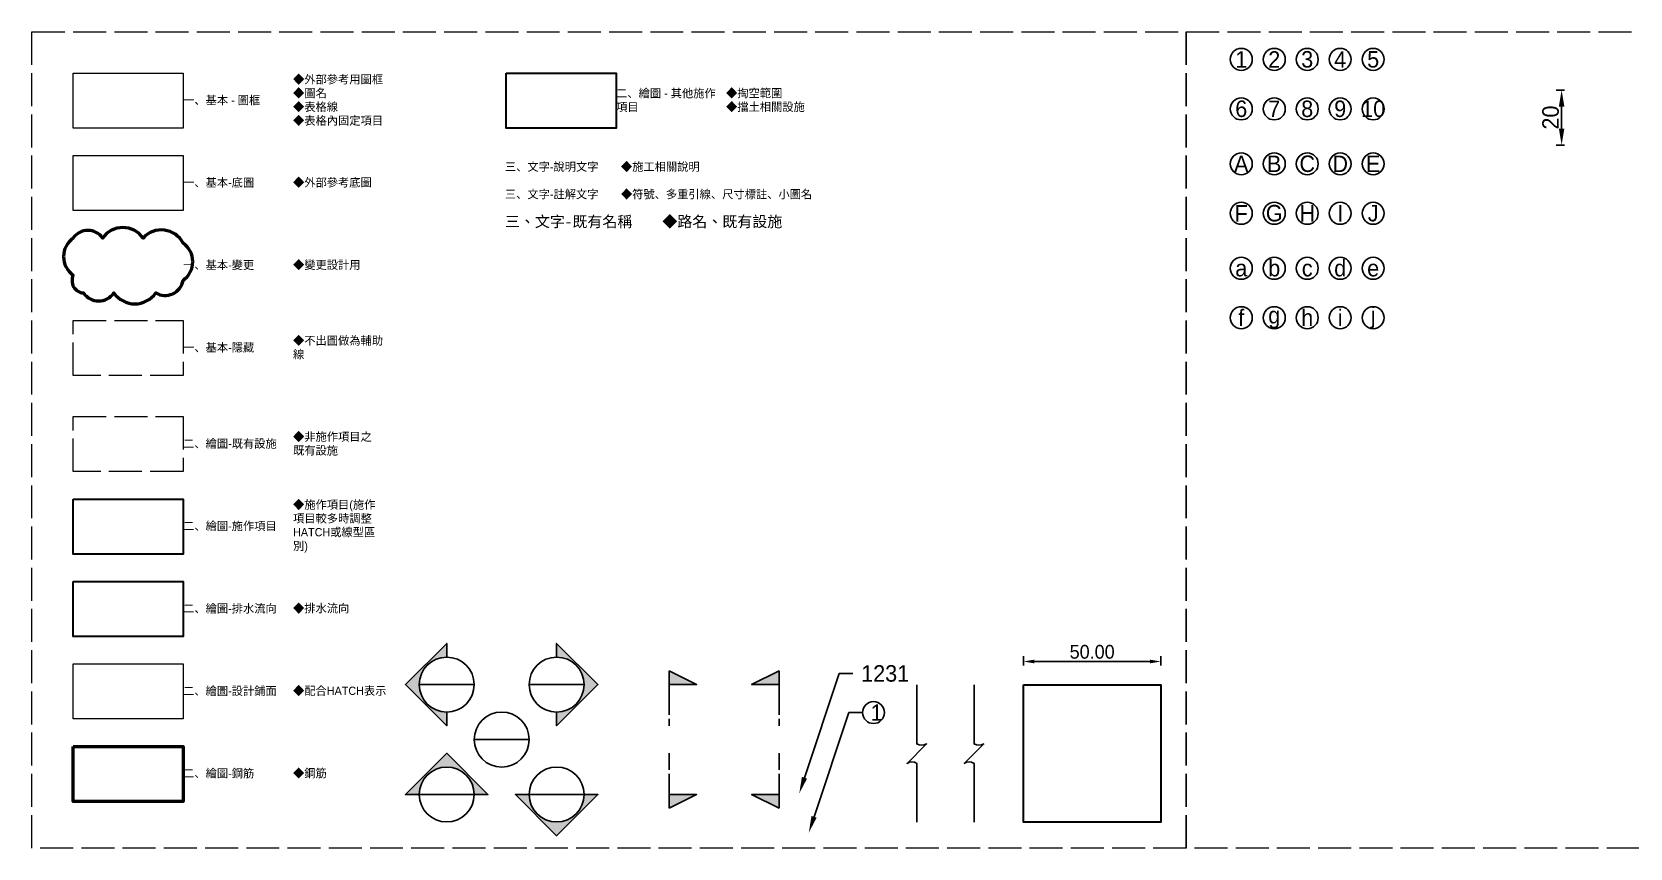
# Model space of a CAD drawing. Extents: x -4891 to 4829, y -5666 to -3242.
# Drawn here: x 1044 to 1625, y -3539 to -3242 of the extents above; entities that cross this region are included whole.
import ezdxf
from ezdxf import colors
from ezdxf.entities.mleader import LeaderData, LeaderLine
from ezdxf.math import Vec2, Vec3

# ---------------------------------------------------------------- set-up
doc = ezdxf.new("R2010")
doc.units = 0
doc.header["$MEASUREMENT"] = 0
doc.linetypes.add('ACAD_ISO02W100', pattern=[15, 12, -3])
for name, color, linetype, lineweight in [('一、1.基本-圖框', 7, 'Continuous', 20), ('一、2.基本-底圖', 8, 'Continuous', 20), ('一、3.基本-變更', 1, 'Continuous', 50), ('二、1.繪圖-既有設施', 8, 'Continuous', 20), ('二、2.繪圖-施作項目', 181, 'Continuous', 30), ('二、3.繪圖-排水流向', 170, 'Continuous', 30), ('二、4.繪圖-設計鋪面', 40, 'Continuous', 20), ('二、5.繪圖-鋼筋', 60, 'Continuous', 50), ('二、6.繪圖-其他施作項目', 35, 'Continuous', 30)]:
    doc.layers.add(name, color=color, linetype=linetype, lineweight=lineweight)
doc.layers.add('一、4.基本-隱藏', color=9, linetype='ACAD_ISO02W100', lineweight=20, plot=False)
for name, color, linetype in [('三、1.文字-說明文字', 2, 'Continuous'), ('三、3.文字-註解文字', 2, 'Continuous'), ('三、4.文字-既有名稱', 8, 'Continuous')]:
    doc.layers.add(name, color=color, linetype=linetype)
doc.styles.add('既有名稱', font='kaiu.ttf', dxfattribs={"height": 4})
doc.styles.add('註解文字', font='MS PGothic.ttf', dxfattribs={"height": 5})
doc.styles.add('註解文字(詳圖)', font='MS PGothic.ttf', dxfattribs={"height": 6})
doc.styles.add('說明文字', font='MS PGothic.ttf', dxfattribs={"height": 3})
doc.dimstyles.new('註解文字', dxfattribs={"dimtxt": 5, "dimasz": 4, "dimexe": 2, "dimexo": 2.5, "dimgap": 1, "dimtad": 2, "dimzin": 0, "dimdsep": 46, "dimtxsty": '註解文字', "dimcen": 0.1, "dimclrd": 144, "dimclre": 144, "dimclrt": 256, "dimadec": 0, "dimazin": 0, "dimtfac": 1, "dimtofl": 0, "dimtmove": 0, "dimatfit": 3, "dimfxl": 1.5, "dimfxlon": 1, "dimtolj": 1, "dimtzin": 0, "dimlwd": -1, "dimlwe": -1, "dimarcsym": 1})
doc.dimstyles.new('註解文字(詳圖)', dxfattribs={"dimtxt": 6, "dimasz": 6, "dimexe": 2, "dimexo": 5, "dimgap": 1, "dimtad": 2, "dimzin": 0, "dimdsep": 46, "dimtxsty": '註解文字(詳圖)', "dimcen": 0.1, "dimclrd": 144, "dimclre": 144, "dimclrt": 256, "dimadec": 0, "dimazin": 0, "dimtfac": 1, "dimtofl": 0, "dimtmove": 0, "dimatfit": 3, "dimfxl": 1, "dimfxlon": 1, "dimtolj": 1, "dimtzin": 0, "dimlwd": -1, "dimlwe": -1, "dimarcsym": 1})

# ---------------------------------------------------------------- blocks, each defined once
blk = doc.blocks.new('*D15')
at = {"layer": 'Defpoints', "color": 0, "transparency": 16777216}
for p in [(1454.62, -3471.41), (1404.62, -3479.93), (1454.62, -3479.93)]:
    blk.add_point(p, dxfattribs=at)
at = {"layer": '三、3.文字-註解文字', "color": 144, "transparency": 16777216}
for p, q in [((1404.62, -3472.91), (1404.62, -3469.41)), ((1454.62, -3472.91), (1454.62, -3469.41)), ((1408.62, -3471.41), (1450.62, -3471.41))]:
    blk.add_line(p, q, dxfattribs=at)
for points in [[(1408.62, -3470.74), (1408.62, -3472.08), (1404.62, -3471.41)], [(1450.62, -3470.74), (1450.62, -3472.08), (1454.62, -3471.41)]]:
    blk.add_solid(points, dxfattribs=at)
at = {"layer": '三、3.文字-註解文字', "transparency": 16777216, "insert": (1429.62, -3467.91), "char_height": 5, "attachment_point": 5, "style": '註解文字'}
blk.add_mtext('\\A1;50.00', dxfattribs=at)
blk = doc.blocks.new('*D53')
at = {"layer": 'Defpoints', "color": 0, "transparency": 16777216}
for p in [(1620.43, -3263.45), (1600.43, -3283.45), (1620.43, -3283.45)]:
    blk.add_point(p, dxfattribs=at)
at = {"layer": '三、3.文字-註解文字', "color": 144, "transparency": 16777216}
for p, q in [((1601.43, -3263.45), (1598.43, -3263.45)), ((1600.43, -3269.45), (1600.43, -3277.45)), ((1601.43, -3283.45), (1598.43, -3283.45))]:
    blk.add_line(p, q, dxfattribs=at)
for points in [[(1599.43, -3269.45), (1601.43, -3269.45), (1600.43, -3263.45)], [(1599.43, -3277.45), (1601.43, -3277.45), (1600.43, -3283.45)]]:
    blk.add_solid(points, dxfattribs=at)
at = {"layer": '三、3.文字-註解文字', "transparency": 16777216, "insert": (1596.43, -3273.45), "char_height": 6, "attachment_point": 5, "rotation": 90, "style": '註解文字(詳圖)'}
blk.add_mtext('\\A1;20', dxfattribs=at)

msp = doc.modelspace()

# ---------------------------------------------------------------- hatches: boundary and pattern name
at = {"layer": '三、3.文字-註解文字'}
h = msp.add_hatch(color=256, dxfattribs=at)
h.dxf.hatch_style = 1
h.paths.add_polyline_path([(1194.775, -3464.811), (1179.775, -3479.811), (1194.775, -3494.811), (1194.775, -3489.811, -0.4142136), (1184.775, -3479.811, -0.4142136), (1194.775, -3469.811)])
h = msp.add_hatch(color=256, dxfattribs=at)
h.dxf.hatch_style = 1
h.paths.add_polyline_path([(1234.775, -3464.811), (1234.775, -3469.811, -0.4142136), (1244.775, -3479.811, -0.4142136), (1234.775, -3489.811), (1234.775, -3494.811), (1249.775, -3479.811)])
h = msp.add_hatch(color=256, dxfattribs=at)
h.dxf.hatch_style = 1
h.paths.add_polyline_path([(1285.718, -3479.811), (1275.718, -3474.811), (1275.718, -3479.811)])
h = msp.add_hatch(color=256, dxfattribs=at)
h.dxf.hatch_style = 1
h.paths.add_polyline_path([(1315.718, -3479.811), (1315.718, -3474.811), (1305.718, -3479.811)])
h = msp.add_hatch(color=256, dxfattribs=at)
h.dxf.hatch_style = 1
h.paths.add_polyline_path([(1204.775, -3519.811), (1209.775, -3519.811), (1194.775, -3504.811), (1179.775, -3519.811), (1184.775, -3519.811, -1)])
h = msp.add_hatch(color=256, dxfattribs=at)
h.dxf.hatch_style = 1
h.paths.add_polyline_path([(1224.775, -3519.811), (1219.775, -3519.811), (1234.775, -3534.811), (1249.775, -3519.811), (1244.775, -3519.811, -1)])
h = msp.add_hatch(color=256, dxfattribs=at)
h.dxf.hatch_style = 1
h.paths.add_polyline_path([(1285.718, -3519.811), (1275.718, -3519.811), (1275.718, -3524.838)])
h = msp.add_hatch(color=256, dxfattribs=at)
h.dxf.hatch_style = 1
h.paths.add_polyline_path([(1305.718, -3519.811), (1315.718, -3524.811), (1315.718, -3519.811)])

# ---------------------------------------------------------------- linework, layer by layer
at = {"layer": '一、1.基本-圖框'}
msp.add_lwpolyline([(1058.868, -3257.296), (1098.868, -3257.296), (1098.868, -3277.296), (1058.868, -3277.296)], close=True, dxfattribs=at)
at = {"layer": '一、2.基本-底圖'}
msp.add_lwpolyline([(1058.868, -3287.296), (1098.868, -3287.296), (1098.868, -3307.296), (1058.868, -3307.296)], close=True, dxfattribs=at)
at = {"layer": '一、3.基本-變更'}
msp.add_lwpolyline([(1058.868, -3317.296, 0.5205671), (1058.868, -3330.823, 0.5205671), (1062.587, -3337.296, 0.5205671), (1073.683, -3337.296, 0.5205671), (1088.912, -3337.296, 0.5205671), (1098.868, -3332.699, 0.5205671), (1098.868, -3319.124, 0.5205671), (1084.279, -3317.296, 0.5205671), (1069.596, -3317.296, 0.5205671)], format="xyb", close=True, dxfattribs=at)
at = {"layer": '一、4.基本-隱藏'}
for points in [[(1043.868, -3242.296), (1463.868, -3242.296), (1463.868, -3539.296), (1043.868, -3539.296)], [(1463.868, -3242.296), (1883.868, -3242.296), (1883.868, -3539.296), (1463.868, -3539.296)], [(1058.868, -3347.296), (1098.868, -3347.296), (1098.868, -3367.296), (1058.868, -3367.296)]]:
    msp.add_lwpolyline(points, close=True, dxfattribs=at)
at = {"layer": '三、3.文字-註解文字'}
for points in [[(1194.775, -3469.811), (1194.775, -3464.811), (1179.775, -3479.811), (1194.775, -3494.811), (1194.775, -3489.811)], [(1234.775, -3469.811), (1234.775, -3464.811), (1249.775, -3479.811), (1234.775, -3494.811), (1234.775, -3489.811)], [(1275.718, -3474.811), (1275.718, -3484.811)], [(1275.718, -3474.811), (1285.718, -3479.811), (1275.718, -3479.811)], [(1315.718, -3474.811), (1305.718, -3479.811), (1315.718, -3479.811)], [(1315.718, -3474.811), (1315.718, -3484.811)], [(1184.775, -3479.811), (1204.775, -3479.811)], [(1224.775, -3479.811), (1244.775, -3479.811)], [(1204.775, -3499.811), (1224.775, -3499.811)], [(1184.775, -3519.811), (1179.775, -3519.811), (1194.775, -3504.811), (1209.775, -3519.811), (1204.775, -3519.811)], [(1275.718, -3524.811), (1275.718, -3514.811)], [(1315.718, -3524.811), (1315.718, -3514.811)], [(1184.775, -3519.811), (1204.775, -3519.811)], [(1224.775, -3519.811), (1219.775, -3519.811), (1234.775, -3534.811), (1249.775, -3519.811), (1244.775, -3519.811)], [(1224.775, -3519.811), (1244.775, -3519.811)], [(1275.771, -3524.811), (1285.718, -3519.811), (1275.718, -3519.811)], [(1315.718, -3524.811), (1305.718, -3519.811), (1315.718, -3519.811)]]:
    msp.add_lwpolyline(points, dxfattribs=at)
for points in [[(1365.812, -3529.938), (1365.812, -3508.474, 0.2828427), (1362.277, -3508.474), (1369.348, -3501.403, -0.2828427), (1365.812, -3501.403), (1365.812, -3479.938)], [(1386.633, -3529.938), (1386.633, -3508.474, 0.2828427), (1383.098, -3508.474), (1390.169, -3501.403, -0.2828427), (1386.633, -3501.403), (1386.633, -3479.938)]]:
    msp.add_lwpolyline(points, format="xyb", dxfattribs=at)
at = {"layer": '三、3.文字-註解文字', "linetype": 'ACAD_ISO02W100', "ltscale": 0.5}
for points in [[(1275.718, -3484.811), (1275.718, -3494.811)], [(1315.718, -3484.811), (1315.718, -3494.811)], [(1275.718, -3504.811), (1275.718, -3514.811)], [(1315.718, -3504.811), (1315.718, -3514.811)]]:
    msp.add_lwpolyline(points, dxfattribs=at)
at = {"layer": '三、3.文字-註解文字'}
for centre, radius in [((1483.868, -3252.296), 4), ((1495.868, -3252.296), 4), ((1507.868, -3252.296), 4), ((1519.868, -3252.296), 4), ((1531.868, -3252.296), 4), ((1483.868, -3270.296), 4), ((1495.868, -3270.296), 4), ((1507.868, -3270.296), 4), ((1519.868, -3270.296), 4), ((1531.868, -3270.296), 4), ((1483.868, -3290.296), 4), ((1495.868, -3290.296), 4), ((1507.868, -3290.296), 4), ((1519.868, -3290.296), 4), ((1531.868, -3290.296), 4), ((1483.868, -3308.296), 4), ((1495.868, -3308.296), 4), ((1507.868, -3308.296), 4), ((1519.868, -3308.296), 4), ((1531.868, -3308.296), 4), ((1483.868, -3328.296), 4), ((1495.868, -3328.296), 4), ((1507.868, -3328.296), 4), ((1519.868, -3328.296), 4), ((1531.868, -3328.296), 4), ((1483.868, -3346.296), 4), ((1495.868, -3346.296), 4), ((1507.868, -3346.296), 4), ((1519.868, -3346.296), 4), ((1531.868, -3346.296), 4), ((1194.775, -3479.811), 10), ((1234.775, -3479.811), 10), ((1350.056, -3489.987), 4), ((1214.775, -3499.811), 10), ((1194.775, -3519.811), 10), ((1234.775, -3519.811), 10)]:
    msp.add_circle(centre, radius, dxfattribs=at)
at = {"layer": '二、1.繪圖-既有設施', "linetype": 'ACAD_ISO02W100'}
msp.add_lwpolyline([(1058.868, -3382.296), (1098.868, -3382.296), (1098.868, -3402.296), (1058.868, -3402.296)], close=True, dxfattribs=at)
at = {"layer": '二、2.繪圖-施作項目'}
for points in [[(1058.868, -3412.296), (1098.868, -3412.296), (1098.868, -3432.296), (1058.868, -3432.296)], [(1404.619, -3479.929), (1454.619, -3479.929), (1454.619, -3529.929), (1404.619, -3529.929)]]:
    msp.add_lwpolyline(points, close=True, dxfattribs=at)
at = {"layer": '二、3.繪圖-排水流向'}
msp.add_lwpolyline([(1058.868, -3442.296), (1098.868, -3442.296), (1098.868, -3462.296), (1058.868, -3462.296)], close=True, dxfattribs=at)
at = {"layer": '二、4.繪圖-設計鋪面'}
msp.add_lwpolyline([(1058.868, -3472.296), (1098.868, -3472.296), (1098.868, -3492.296), (1058.868, -3492.296)], close=True, dxfattribs=at)
at = {"layer": '二、5.繪圖-鋼筋'}
msp.add_lwpolyline([(1058.868, -3502.296), (1098.868, -3502.296), (1098.868, -3522.296), (1058.868, -3522.296)], close=True, dxfattribs=at)
at = {"layer": '二、6.繪圖-其他施作項目'}
msp.add_lwpolyline([(1216.419, -3257.296), (1256.419, -3257.296), (1256.419, -3277.296), (1216.419, -3277.296)], close=True, dxfattribs=at)

# ---------------------------------------------------------------- texts
at = {"layer": '一、1.基本-圖框', "char_height": 3, "attachment_point": 4, "style": '說明文字'}
for s, width, gutter_width, insert in [('{\\fMS PGothic|b0|i0|c128|p34;◆外部參考用圖框\\P◆圖名\\P◆表格}線\\P{\\fMS PGothic|b0|i0|c128|p34;◆}表格{\\fPMingLiU|b0|i0|c136|p18;內}固定項目', 35.80343, 15, (1138.868, -3267.296)), ('{\\fMS PGothic|b0|i0|c128|p34;一、基本 - 圖框}', 37.92475, 1, (1098.868, -3267.296))]:
    msp.add_mtext_dynamic_manual_height_columns(s, width=width, gutter_width=gutter_width, heights=[0], dxfattribs=dict(at, insert=insert))
at = {"layer": '一、2.基本-底圖', "char_height": 3, "attachment_point": 4, "style": '說明文字'}
for s, width, insert in [('{\\fMS PGothic|b0|i0|c128|p34;一、基本-底圖}', 35.05604, (1098.868, -3297.296)), ('{\\fMS PGothic|b0|i0|c128|p34;◆外部參考底圖}', 31.67132, (1138.868, -3297.296))]:
    msp.add_mtext_dynamic_manual_height_columns(s, width=width, gutter_width=15, heights=[0], dxfattribs=dict(at, insert=insert))
at = {"layer": '一、3.基本-變更', "char_height": 3, "attachment_point": 4, "style": '說明文字'}
for s, width, insert in [('{\\fMS PGothic|b0|i0|c128|p34;一、基本-變更}', 35.53957, (1098.868, -3327.296)), ('{\\fMS PGothic|b0|i0|c128|p34;◆變更設計用}', 26.23159, (1138.868, -3327.296))]:
    msp.add_mtext_dynamic_manual_height_columns(s, width=width, gutter_width=15, heights=[0], dxfattribs=dict(at, insert=insert))
at = {"layer": '一、4.基本-隱藏', "char_height": 3, "attachment_point": 4, "style": '說明文字'}
for s, width, insert in [('{\\fMS PGothic|b0|i0|c128|p34;◆不出圖做為輔助線}', 32.64664, (1138.868, -3357.296)), ('{\\fMS PGothic|b0|i0|c128|p34;一、基本-隱藏}', 42.51711, (1098.868, -3357.296))]:
    msp.add_mtext_dynamic_manual_height_columns(s, width=width, gutter_width=15, heights=[0], dxfattribs=dict(at, insert=insert))
at = {"layer": '三、1.文字-說明文字', "insert": (1215.95, -3291.588), "char_height": 3, "attachment_point": 4, "style": '說明文字'}
msp.add_mtext_dynamic_manual_height_columns('{\\fMS PGothic|b0|i0|c128|p34;三、文字-\\fPMingLiU|b0|i0|c136|p18;說\\fMS PGothic|b0|i0|c128|p34;明文字\u3000\u3000◆}施工相關{\\fPMingLiU|b0|i0|c136|p18;說}明', width=109.18856, gutter_width=15, heights=[0], dxfattribs=at)
at = {"layer": '三、3.文字-註解文字'}
for s, width, gutter_width, insert, char_height, attachment_point, style in [('1', 8.38231, 30, (1483.868, -3252.296), 6, 5, '註解文字(詳圖)'), ('2', 8.38231, 30, (1495.868, -3252.296), 6, 5, '註解文字(詳圖)'), ('3', 8.38231, 30, (1507.868, -3252.296), 6, 5, '註解文字(詳圖)'), ('4', 8.38231, 30, (1519.868, -3252.296), 6, 5, '註解文字(詳圖)'), ('5', 8.38231, 30, (1531.868, -3252.296), 6, 5, '註解文字(詳圖)'), ('6', 8.38231, 30, (1483.868, -3270.296), 6, 5, '註解文字(詳圖)'), ('7', 8.38231, 30, (1495.868, -3270.296), 6, 5, '註解文字(詳圖)'), ('8', 8.38231, 30, (1507.868, -3270.296), 6, 5, '註解文字(詳圖)'), ('9', 8.38231, 30, (1519.868, -3270.296), 6, 5, '註解文字(詳圖)'), ('10', 8.38231, 30, (1531.868, -3270.296), 6, 5, '註解文字(詳圖)'), ('A', 8.38231, 30, (1483.868, -3290.296), 6, 5, '註解文字(詳圖)'), ('B', 8.38231, 30, (1495.868, -3290.296), 6, 5, '註解文字(詳圖)'), ('C', 8.38231, 30, (1507.868, -3290.296), 6, 5, '註解文字(詳圖)'), ('D', 8.38231, 30, (1519.868, -3290.296), 6, 5, '註解文字(詳圖)'), ('E', 8.38231, 30, (1531.868, -3290.296), 6, 5, '註解文字(詳圖)'), ('{\\fMS PGothic|b0|i0|c128|p34;三、文字-註解文字\u3000\u3000◆符號、多重引線、尺寸標註、小圖名}', 110.73428, 15, (1215.95, -3301.588), 3, 4, '說明文字'), ('F', 8.38231, 30, (1483.868, -3308.296), 6, 5, '註解文字(詳圖)'), ('G', 8.38231, 30, (1495.868, -3308.296), 6, 5, '註解文字(詳圖)'), ('H', 8.38231, 30, (1507.868, -3308.296), 6, 5, '註解文字(詳圖)'), ('I', 8.38231, 30, (1519.868, -3308.296), 6, 5, '註解文字(詳圖)'), ('J', 8.38231, 30, (1531.868, -3308.296), 6, 5, '註解文字(詳圖)'), ('b', 8.38231, 30, (1495.868, -3328.296), 6, 5, '註解文字(詳圖)'), ('d', 8.38231, 30, (1519.868, -3328.296), 6, 5, '註解文字(詳圖)'), ('a', 8.38231, 30, (1483.868, -3328.296), 6, 5, '註解文字(詳圖)'), ('c', 8.38231, 30, (1507.868, -3328.296), 6, 5, '註解文字(詳圖)'), ('e', 8.38231, 30, (1531.868, -3328.296), 6, 5, '註解文字(詳圖)'), ('f', 8.38231, 30, (1483.868, -3346.296), 6, 5, '註解文字(詳圖)'), ('h', 8.38231, 30, (1507.868, -3346.296), 6, 5, '註解文字(詳圖)'), ('i', 8.38231, 30, (1519.868, -3346.296), 6, 5, '註解文字(詳圖)'), ('j', 8.38231, 30, (1531.868, -3346.296), 6, 5, '註解文字(詳圖)'), ('g', 8.38231, 30, (1495.868, -3346.296), 6, 5, '註解文字(詳圖)')]:
    msp.add_mtext_dynamic_manual_height_columns(s, width=width, gutter_width=gutter_width, heights=[0], dxfattribs=dict(at, insert=insert, char_height=char_height, attachment_point=attachment_point, style=style))
at = {"layer": '三、4.文字-既有名稱', "insert": (1215.95, -3311.588), "char_height": 4, "attachment_point": 4, "style": '既有名稱'}
msp.add_mtext_dynamic_manual_height_columns('三、文字-既有名稱\u3000\u3000◆路名、既有設施', width=104.31543, gutter_width=20, heights=[0], dxfattribs=at)
at = {"layer": '二、1.繪圖-既有設施', "char_height": 3, "attachment_point": 4, "style": '說明文字'}
for s, width, insert in [('{\\fMS PGothic|b0|i0|c128|p34;◆非施作項目之既有設施}', 32.59781, (1138.868, -3392.296)), ('{\\fMS PGothic|b0|i0|c128|p34;二、繪圖-既有設施}', 38.83369, (1098.868, -3392.296))]:
    msp.add_mtext_dynamic_manual_height_columns(s, width=width, gutter_width=15, heights=[0], dxfattribs=dict(at, insert=insert))
at = {"layer": '二、2.繪圖-施作項目', "char_height": 3, "attachment_point": 4, "style": '說明文字'}
for s, width, insert in [('{\\fMS PGothic|b0|i0|c128|p34;◆施作項目(施作項目較多時調整HATCH或線型區別)}', 32.66801, (1138.868, -3422.296)), ('{\\fMS PGothic|b0|i0|c128|p34;二、繪圖-施作項目}', 45.60771, (1098.868, -3422.296))]:
    msp.add_mtext_dynamic_manual_height_columns(s, width=width, gutter_width=15, heights=[0], dxfattribs=dict(at, insert=insert))
at = {"layer": '二、3.繪圖-排水流向', "char_height": 3, "attachment_point": 4, "style": '說明文字'}
for s, width, insert in [('二、繪圖-排水流向', 66.83656, (1098.868, -3452.296)), ('{\\fMS PGothic|b0|i0|c128|p34;◆排水流向}', 69.24082, (1138.868, -3452.296))]:
    msp.add_mtext_dynamic_manual_height_columns(s, width=width, gutter_width=15, heights=[0], dxfattribs=dict(at, insert=insert))
at = {"layer": '二、4.繪圖-設計鋪面', "char_height": 3, "attachment_point": 4, "style": '說明文字'}
for s, width, insert in [('{\\fMS PGothic|b0|i0|c128|p34;二、繪圖-}設計{\\fMS PGothic|b0|i0|c128|p34;鋪面}', 35.9805, (1098.868, -3482.296)), ('{\\fMS PGothic|b0|i0|c128|p34;◆配合HATCH表示}', 53.90893, (1138.868, -3482.296))]:
    msp.add_mtext_dynamic_manual_height_columns(s, width=width, gutter_width=15, heights=[0], dxfattribs=dict(at, insert=insert))
at = {"layer": '二、5.繪圖-鋼筋', "char_height": 3, "attachment_point": 4, "style": '說明文字'}
for s, width, insert in [('{\\fMS PGothic|b0|i0|c128|p34;二、繪圖-}鋼筋', 45.60771, (1098.868, -3512.296)), ('{\\fMS PGothic|b0|i0|c128|p34;◆}鋼筋', 32.66801, (1138.868, -3512.296))]:
    msp.add_mtext_dynamic_manual_height_columns(s, width=width, gutter_width=15, heights=[0], dxfattribs=dict(at, insert=insert))
at = {"layer": '二、6.繪圖-其他施作項目', "char_height": 3, "attachment_point": 4, "style": '說明文字'}
for s, width, gutter_width, insert in [('二{\\fMS PGothic|b0|i0|c128|p34;、}繪圖{\\fMS PGothic|b0|i0|c128|p34; - }其他施作項目', 37.92475, 1, (1256.419, -3267.296)), ('{\\fMS PGothic|b0|i0|c128|p34;◆}掏空範圍\\P{\\fMS PGothic|b0|i0|c128|p34;◆}擋土相關設施', 35.80343, 15, (1296.419, -3267.296))]:
    msp.add_mtext_dynamic_manual_height_columns(s, width=width, gutter_width=gutter_width, heights=[0], dxfattribs=dict(at, insert=insert))

# ---------------------------------------------------------------- dimensions: what is measured, and where the dimension line sits
at = {"layer": '三、3.文字-註解文字'}
dim = msp.add_linear_dim(base=(1600.432, -3283.451), p1=(1620.432, -3263.451), p2=(1620.432, -3283.451), angle=90, text='20', dimstyle='註解文字(詳圖)', dxfattribs=at)
dim.commit()
dim.dimension.update_dxf_attribs({"geometry": '*D53', "text_midpoint": (1596.432, -3273.451)})
dim = msp.add_linear_dim(base=(1454.619, -3471.41), p1=(1404.619, -3479.929), p2=(1454.619, -3479.929), dimstyle='註解文字', dxfattribs=at)
dim.commit()
dim.dimension.update_dxf_attribs({"geometry": '*D15', "text_midpoint": (1429.619, -3467.91)})

# ---------------------------------------------------------------- leaders
ml = msp.add_multileader_mtext('Standard', dxfattribs=at)
ml.set_content('1231', color=256, style='註解文字(詳圖)')
ml.set_leader_properties(color=144, linetype='ByLayer', lineweight=-1)
ml.build(insert=Vec2(0, 0))
ml.multileader.update_dxf_attribs({"dogleg_length": 5, "arrow_head_size": 6})
ctx = ml.context
ctx.base_point, ctx.char_height, ctx.arrow_head_size, ctx.landing_gap_size, ctx.plane_origin = Vec3(1342.579, -3475.744), 6, 6, 3, Vec3(1308.683, -3518.006)
notes = []
notes.append((ctx, [(0, (1, 1, 0), (1337.579, -3475.744), (1, 0), 5, [(0, [(1323.052, -3519.408)], 0, [])])]))
ctx.mtext.insert, ctx.mtext.flow_direction = Vec3(1345.579, -3472.744), 5
ml = msp.add_multileader_mtext('Standard', dxfattribs=at)
ml.set_content('{\\fMS PGothic|b0|i0|c128|p34;1}', color=256, style='註解文字(詳圖)')
ml.set_leader_properties(color=144, linetype='ByLayer', lineweight=-1)
ml.build(insert=Vec2(0, 0))
ml.multileader.update_dxf_attribs({"dogleg_length": 5, "arrow_head_size": 6})
ctx = ml.context
ctx.base_point, ctx.char_height, ctx.arrow_head_size, ctx.landing_gap_size, ctx.plane_origin = Vec3(1346.056, -3489.987), 6, 6, 3, Vec3(1312.159, -3532.249)
notes.append((ctx, [(0, (1, 1, 0), (1341.056, -3489.987), (1, 0), 5, [(0, [(1326.528, -3533.651)], 0, [])])]))
ctx.mtext.insert, ctx.mtext.flow_direction = Vec3(1349.056, -3486.987), 5
for ctx, leaders in notes:
    for number, flags, end, landing, length, lines in leaders:
        leader = LeaderData()
        leader.index, (leader.has_last_leader_line, leader.has_dogleg_vector, leader.attachment_direction) = number, flags
        leader.last_leader_point, leader.dogleg_vector, leader.dogleg_length = Vec3(end), Vec3(landing), length
        for number, points, colour, breaks in lines:
            line = LeaderLine()
            line.index, line.vertices, line.color, line.breaks = number, Vec3.list(points), colors.encode_raw_color(colour), breaks
            leader.lines.append(line)
        ctx.leaders.append(leader)

doc.saveas('drawing.dxf')
